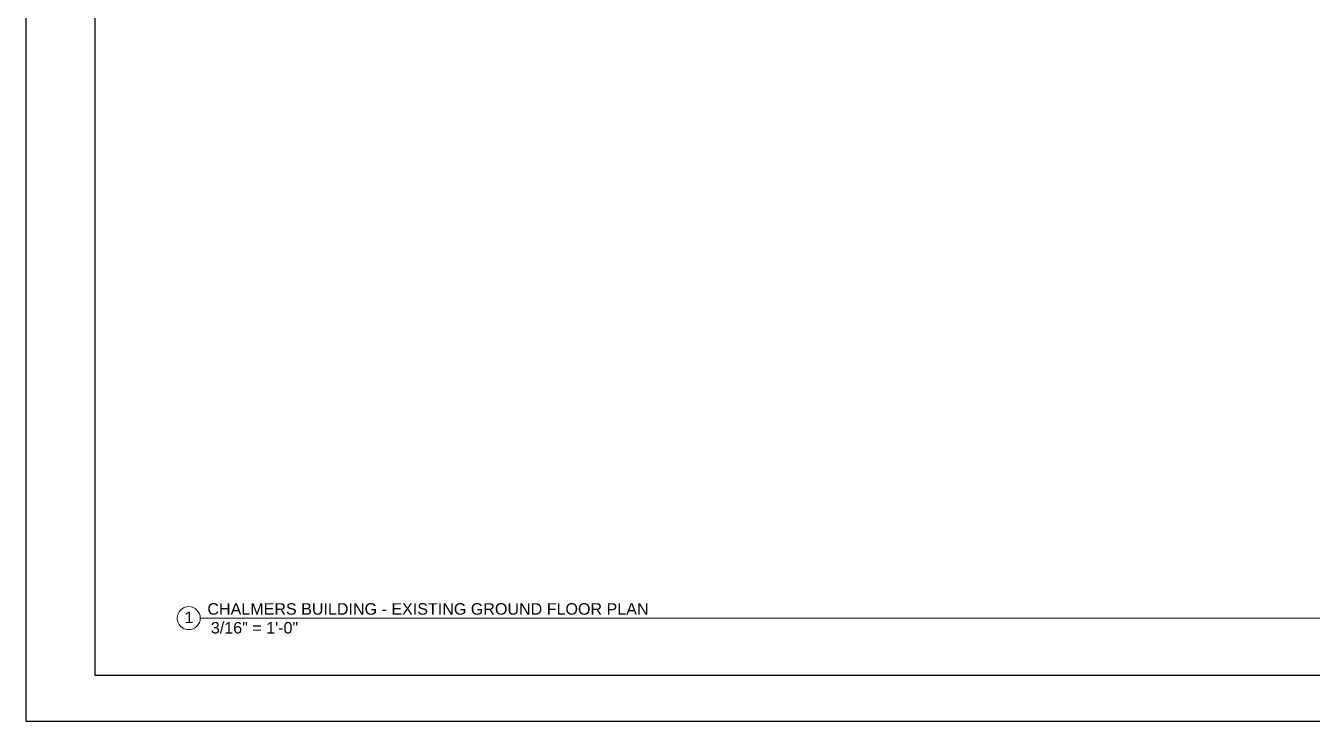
# Model space of a CAD drawing. Header units: inches. Extents: x -2078 to 106214, y -964 to 6385.
# Drawn here: x 17486 to 18380, y 2929 to 3412 of the extents above; entities that cross this region are included whole.
import ezdxf

# ---------------------------------------------------------------- set-up
doc = ezdxf.new("R2010")
doc.units = ezdxf.units.IN
doc.header["$MEASUREMENT"] = 0
doc.layers.add('A-ANNO', color=2, linetype='Continuous', lineweight=5)
doc.layers.add('A-TB', color=7, linetype='Continuous')
doc.styles.add('Arial_3', font='arial.ttf', dxfattribs={"height": 0.125})

# ---------------------------------------------------------------- blocks, each defined once
blk = doc.blocks.new('JC_TB_48x36 - JC_TB_3624-1264225-Floor Plans')
at = {"layer": 'A-TB'}
for p, q in [((-0.003, 24.012), (-0.003, -11.988)), ((0.747, 23.512), (0.747, -11.488)), ((0.747, -11.488), (47.497, -11.488)), ((-0.003, -11.988), (47.997, -11.988))]:
    blk.add_line(p, q, dxfattribs=at)
blk = doc.blocks.new('Viewport - View Title-2281-Floor Plans')
at = {"layer": 'A-ANNO'}
for start, end in [(0, 180), (180, 360)]:
    blk.add_arc((-0.125, 0), 0.125, start, end, dxfattribs=at)

msp = doc.modelspace()

# ---------------------------------------------------------------- block references
at = {"layer": 'A-TB', "xscale": 64, "yscale": 64, "zscale": 64}
msp.add_blockref('JC_TB_48x36 - JC_TB_3624-1264225-Floor Plans', (17486.08, 3695.863), dxfattribs=at)

# ---------------------------------------------------------------- next in the draw order: linework, layer by layer
at = {"layer": 'A-ANNO', "lineweight": 9}
msp.add_line((17607.259, 3000.375), (19955.151, 3000.375), dxfattribs=at)

# ---------------------------------------------------------------- next in the draw order: block references
at = {"layer": 'A-ANNO', "xscale": 64, "yscale": 64, "zscale": 64}
msp.add_blockref('Viewport - View Title-2281-Floor Plans', (17607.259, 3000.375), dxfattribs=at)

# ---------------------------------------------------------------- next in the draw order: texts
at = {"layer": 'A-ANNO', "char_height": 8, "attachment_point": 1, "style": 'Arial_3'}
for s, insert, width in [('CHALMERS BUILDING - EXISTING GROUND FLOOR PLAN', (17612.207, 3010.786), 359.1345), ('1', (17596.254, 3004.914), 7.474), (' 3/16" = 1\'-0"', (17611.517, 2997.686), 77.366)]:
    msp.add_mtext(s, dxfattribs=dict(at, insert=insert, width=width))

doc.saveas('drawing.dxf')
